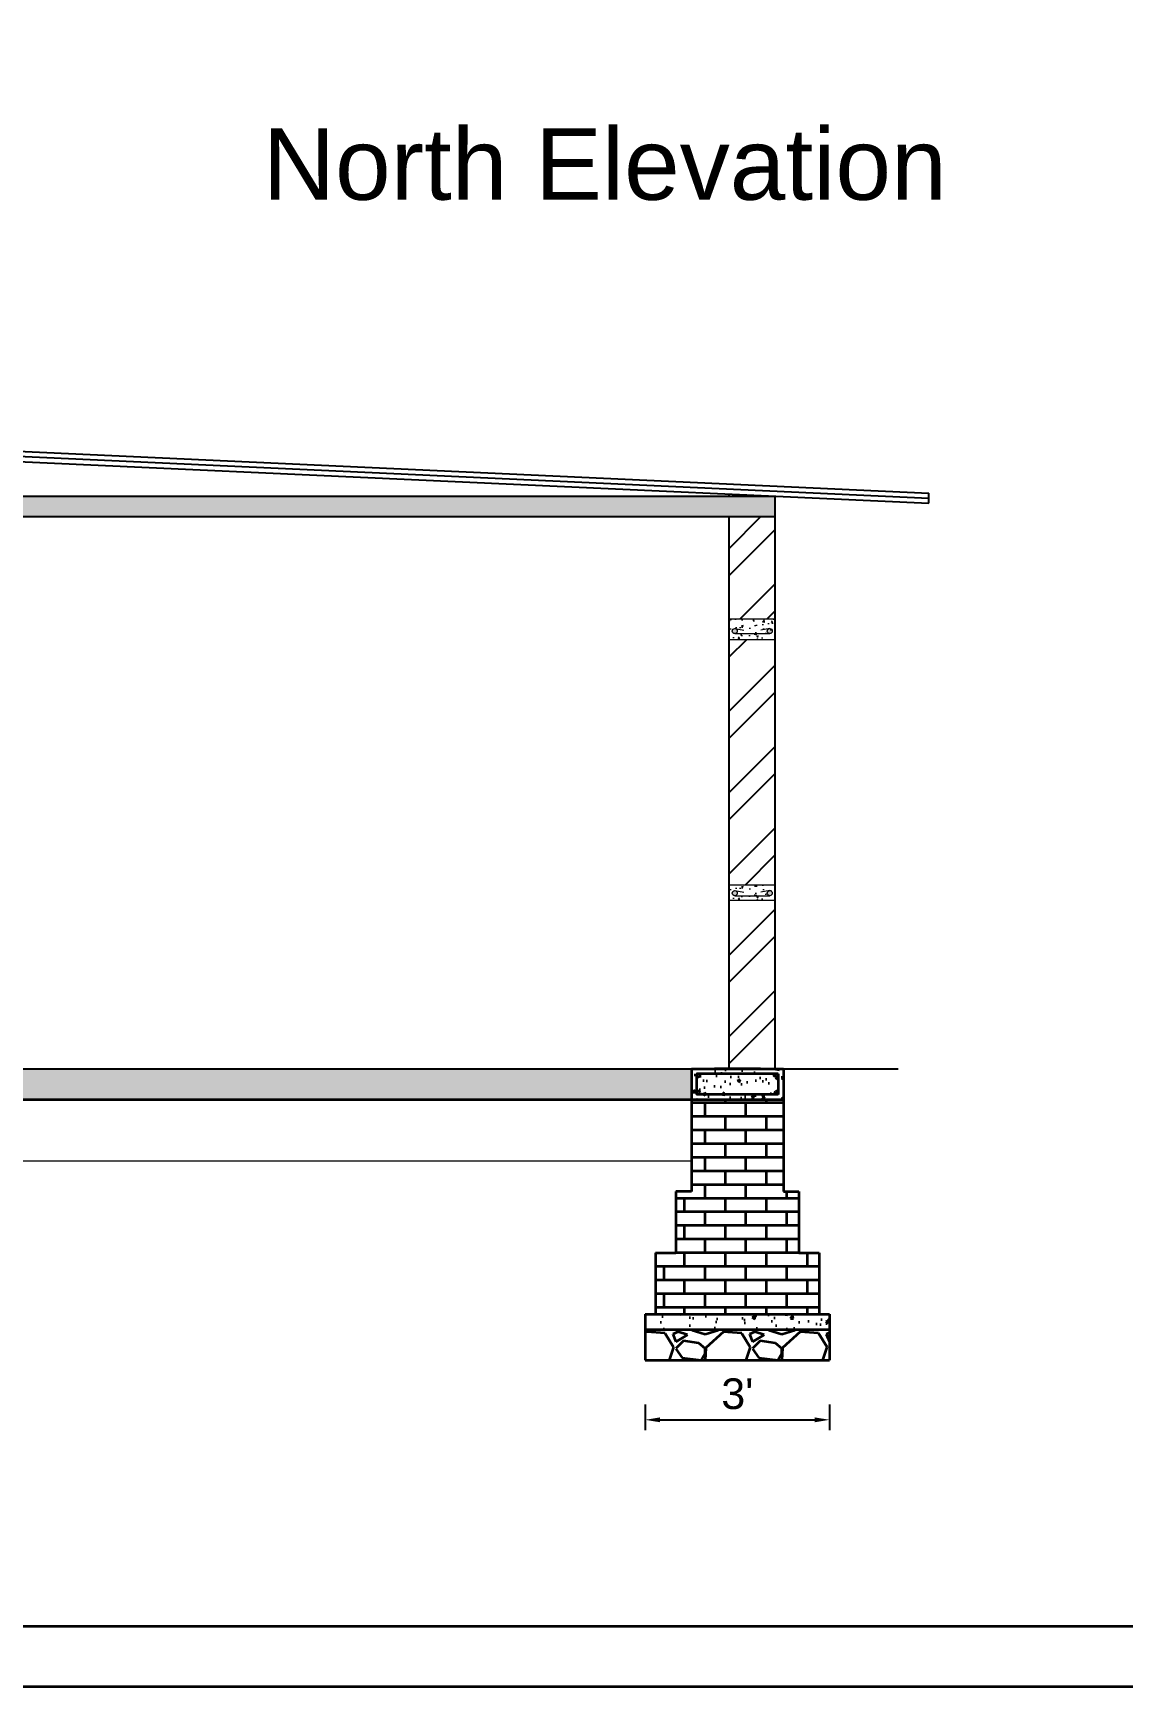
# Model space of a CAD drawing. Header units: inches. Extents: x 392906 to 410488, y -52747 to -40742.
# Drawn here: x 400827.8 to 401040.9, y -52746.6 to -52423.2 of the extents above; entities that cross this region are included whole.
import ezdxf

# ---------------------------------------------------------------- set-up
doc = ezdxf.new("R2010")
doc.units = ezdxf.units.IN
doc.header["$LTSCALE"] = 2
doc.header["$MEASUREMENT"] = 0
doc.header["$PDMODE"] = 34
doc.layers.get('0').update_dxf_attribs({"linetype": 'CONTINUOUS'})
doc.layers.get('DEFPOINTS').update_dxf_attribs({"color": 141, "linetype": 'CONTINUOUS'})
for name, color, linetype, lineweight in [('door', 20, 'CONTINUOUS', 35), ('steps', 253, 'CONTINUOUS', 20), ('WALL - A', 1, 'CONTINUOUS', 40)]:
    doc.layers.add(name, color=color, linetype=linetype, lineweight=lineweight)
doc.layers.add('Normal Wall', color=7, linetype='CONTINUOUS', lineweight=35, true_color=0xffaf89)
doc.styles.add('Lettring Text', font='arial.ttf')
doc.styles.get("Standard").update_dxf_attribs({"font": 'ARIALN.TTF'})
doc.dimstyles.new('Copy of Standard', dxfattribs={"dimtxt": 6, "dimasz": 2.875, "dimexe": 2, "dimexo": 4, "dimgap": 2, "dimtad": 1, "dimdec": 0, "dimrnd": 1, "dimzin": 0, "dimdsep": 46, "dimlunit": 4, "dimtxsty": 'Lettring Text', "dimcen": 0.1, "dimclrd": 7, "dimclre": 7, "dimclrt": 7, "dimazin": 0, "dimtfac": 0.645, "dimtdec": 0, "dimtmove": 1, "dimatfit": 0, "dimfxl": 3, "dimfxlon": 1, "dimtfillclr": 256, "dimtolj": 1, "dimtzin": 0, "dimlwd": -1, "dimlwe": -1, "dimarcsym": 2})
pattern_1 = [(228.0127875, (39919.8863, -21894.8835), (-120, -135), [2.01804, -199.7863207]), (184.96974073, (39918.5363, -21896.3835), (180, 15), [3.46302, -342.8388714]), (132.51044708, (39915.0863, -21896.6835), (150, -165), [2.44182, -241.74048894]), (267.273689, (39909.2363, -21900.4335), (15, 300), [3.15357, -312.2033706]), (292.83365418, (39909.0863, -21903.5835), (-75, 180), [3.092325, -306.1405969]), (357.273689, (39910.2863, -21906.4335), (-300, 15), [3.15357, -312.2033706]), (37.69424047, (39913.4363, -21906.5835), (-195, -150), [4.170435, -412.87272823]), (72.25532837, (39916.7363, -21904.0335), (105, 330), [3.93732, -389.79482245]), (121.42956562, (39917.9363, -21900.2835), (-120, 195), [3.16425, -313.26109665]), (175.2363583, (39916.2863, -21897.5835), (165, -15), [3.61248, -177.0114387]), (222.3974378, (39912.6863, -21897.28348), (-180, -165), [4.67172, -462.5006251]), (138.81407483, (39924.0863, -21900.5835), (-105, 90), [1.594515, -157.8576722]), (171.4692344, (39922.8863, -21899.5335), (195, -30), [3.033555, -300.32267124]), (225, (39919.886, -21899.083), (-2e-15, -15), [2.121315, -19.09188844]), (203.1985905, (39918.8363, -21897.2835), (75, 30), [1.14237, -113.0942266]), (291.8014095, (39917.7863, -21897.7335), (-15, 45), [1.615545, -79.1619271]), (30.9637565, (39918.3863, -21899.2335), (45, 30), [2.623935, -84.8403434]), (161.5650512, (39920.6363, -21897.8835), (30, -15), [1.897365, -45.5367999]), (16.38954033, (39909.0863, -21897.7335), (150, 45), [2.658, -263.1426772]), (70.34617594, (39911.6363, -21896.9835), (-60, -165), [2.229915, -220.7611162]), (293.1985905, (39920.6363, -21894.8835), (-30, 75), [2.284725, -111.9518716]), (343.61045967, (39921.5363, -21896.9835), (-150, 45), [2.658, -263.1426772]), (339.4439548, (39909.0863, -21907.0335), (-75, 30), [2.5632, -125.5968562]), (294.77514057, (39911.4863, -21907.9335), (-75, 165), [2.14767, -212.61964595]), (66.8014095, (39920.7863, -21909.8835), (30, 75), [2.284725, -111.9518716]), (17.35402464, (39921.6863, -21907.7835), (-195, -60), [2.514465, -248.9313542]), (69.4439548, (39913.4363, -21909.8835), (-30, -75), [1.2816, -126.8784562]), (101.3099325, (39919.8863, -21909.8835), (-15, 60), [0.76485, -75.7204427]), (165.9637565, (39919.7363, -21909.1335), (45, -15), [3.092325, -58.7542594]), (186.00900596, (39916.7363, -21908.3835), (150, 15), [2.86575, -283.7088476]), (303.6900675, (39918.3863, -21900.5835), (-15, 30), [2.16333, -51.91993913]), (353.15722659, (39919.5863, -21902.3835), (255, -30), [3.77691, -373.91343936]), (60.9453959, (39923.3363, -21902.8335), (-60, -105), [1.54434, -152.8901121]), (90, (39924.086, -21901.483), (-15, 15), [0.9, -14.1]), (120.25643716, (39916.4363, -21907.9335), (60, -105), [2.08386, -206.30279984]), (48.0127875, (39915.3863, -21906.1335), (120, 135), [4.03608, -197.7682807]), (0, (39918.086, -21903.133), (15, 15), [3.9, -11.1]), (325.30484647, (39921.9863, -21903.1335), (150, -105), [2.37171, -234.7991145]), (254.0546041, (39923.9363, -21904.4835), (-15, -60), [2.18403, -107.01761834]), (207.64597536, (39923.3363, -21906.5835), (-285, -150), [3.555975, -352.04211273]), (175.42607874, (39920.1863, -21908.2335), (-195, 15), [3.761985, -372.4361011])]
pattern_2 = [(50, (336637.2534, 63886.4713), (5.73808146, -0.50201708), [0.6, -6.6]), (355, (336637.2534, 63886.471), (-1.11001067, 6.01753707), [0.48, -5.28]), (100.4514, (336637.7316, 63886.4294), (4.62807505, 5.51551634), [0.50992152, -5.6091369]), (46.1842, (336637.2534, 63888.071), (8.5379284, -1.3241521), [0.9, -9.9]), (96.6356, (336637.965, 63887.961), (7.47730164, 7.79294297), [0.7648823, -8.413704]), (351.1842, (336637.253, 63888.071), (7.47729556, 7.7929488), [0.72, -7.92]), (21, (336638.0534, 63887.6713), (4.77525642, -3.22095113), [0.6, -6.6]), (326, (336638.0534, 63887.671), (1.94652266, 5.80120036), [0.48, -5.28]), (71.4514, (336638.4514, 63887.403), (6.72178103, 2.58024397), [0.50992152, -5.6091369]), (37.5, (336637.2534, 63886.4713), (0.097278843, 2.66315083), [0, -5.216, 0, -5.36, 0, -5.3]), (7.5, (336637.2534, 63886.4713), (2.1045563, 3.155293695), [0, -3.056, 0, -5.096, 0, -2.02]), (327.5, (336635.4694, 63886.4713), (4.27057949, -0.180438974), [0, -2, 0, -6.24, 0, -8.28]), (317.5, (336634.6694, 63886.4713), (4.66548935, 0.80083986), [0, -2.6, 0, -4.144, 0, -5.88])]

# ---------------------------------------------------------------- blocks, each defined once
blk = doc.blocks.new('*D1306')
at = {"color": 7, "transparency": 16777216}
for p, q in [((400947.5, -52691.4), (400947.5, -52696.4)), ((400983.5, -52691.4), (400983.5, -52696.4)), ((400950.38, -52694.4), (400980.63, -52694.4))]:
    blk.add_line(p, q, dxfattribs=at)
at = {"color": 7, "linetype": 'ByBlock', "transparency": 16777216}
for points in [[(400950.38, -52693.93), (400950.38, -52694.88), (400947.5, -52694.4)], [(400980.63, -52693.93), (400980.63, -52694.88), (400983.5, -52694.4)]]:
    blk.add_solid(points, dxfattribs=at)
at = {"layer": 'DEFPOINTS', "color": 0, "linetype": 'ByBlock', "transparency": 16777216}
for p in [(400947.5, -52682.75), (400983.5, -52682.75), (400983.5, -52694.4)]:
    blk.add_point(p, dxfattribs=at)
at = {"color": 7, "linetype": 'ByBlock', "lineweight": 5, "transparency": 16777216, "insert": (400965.5, -52689.34), "char_height": 6, "attachment_point": 5, "style": 'Lettring Text'}
blk.add_mtext("\\A1;3'", dxfattribs=at)

msp = doc.modelspace()

# ---------------------------------------------------------------- hatches: boundary and pattern name
at = {"linetype": 'ByBlock', "lineweight": 5}
h = msp.add_hatch(dxfattribs=at)
h.set_pattern_fill('AR-CONC', scale=0.5, style=0)
h.set_pattern_definition([(50, (354724.9853, 16266.0003), (3.58630091, -0.31376067), [0.375, -4.125]), (355, (354724.9853, 16266.0003), (-0.69375667, 3.76096067), [0.3, -3.3]), (100.4514, (354725.2842, 16265.974), (2.89254691, 3.44719771), [0.31870095, -3.50571056]), (46.1842, (354724.9853, 16267.0003), (5.33620524, -0.82759507), [0.5625, -6.1875]), (96.6356, (354725.43, 16266.9313), (4.67331353, 4.87058935), [0.47805144, -5.258565]), (351.1842, (354724.9853, 16267), (4.67330973, 4.870593), [0.45, -4.95]), (21, (354725.4853, 16266.7503), (2.98453526, -2.01309445), [0.375, -4.125]), (326, (354725.4853, 16266.7503), (1.21657666, 3.62575023), [0.3, -3.3]), (71.4514, (354725.734, 16266.5825), (4.20111314, 1.61265248), [0.31870095, -3.50571056]), (37.5, (354724.9853, 16266.0003), (0.060799277, 1.66446927), [0, -3.26, 0, -3.35, 0, -3.3125]), (7.5, (354724.9853, 16266.0003), (1.315347687, 1.97205856), [0, -1.91, 0, -3.185, 0, -1.2625]), (327.5, (354723.8703, 16266.0003), (2.66911218, -0.112774359), [0, -1.25, 0, -3.9, 0, -5.175]), (317.5, (354723.3703, 16266.0003), (2.91593085, 0.50052491), [0, -1.625, 0, -2.59, 0, -3.675])])
h.paths.add_polyline_path([(400972.91, -52537.75), (400963.91, -52537.75), (400963.91, -52541.75), (400972.91, -52541.75)])
edge = h.paths.add_edge_path(flags=16)
edge.add_arc((400971.83, -52540.39), 0.496, 180, 268.058, ccw=False)
edge.add_arc((400971.83, -52540.39), 0.496, 0, 180, ccw=False)
edge.add_arc((400971.83, -52540.39), 0.496, -91.942, 0, ccw=False)
edge.add_line((400971.81, -52540.89), (400965.01, -52540.89))
edge.add_arc((400964.99, -52540.39), 0.496, 180, 271.942, ccw=False)
edge.add_arc((400964.99, -52540.39), 0.496, 0, 180, ccw=False)
edge.add_arc((400964.99, -52540.39), 0.496, -88.058, 0, ccw=False)
edge.add_line((400965.01, -52540.89), (400971.81, -52540.89))
h = msp.add_hatch(color=7, dxfattribs=at)
h.paths.add_polyline_path([(400972.32, -52540.12, 0.414214), (400971.83, -52539.62), (400971.66, -52539.65, 0.315664), (400971.33, -52540.12, 1)])
h.paths.add_polyline_path([(400965.16, -52539.65), (400964.99, -52539.62, 0.414214), (400964.5, -52540.12, 0.404321), (400964.98, -52540.62), (400965.01, -52540.62, 0.404321), (400965.49, -52540.12, 0.315664)])
h = msp.add_hatch(dxfattribs=at)
h.set_pattern_fill('AR-CONC', scale=0.5, style=0)
h.set_pattern_definition([(50, (354724.9853, 16215.0003), (3.58630091, -0.31376067), [0.375, -4.125]), (355, (354724.9853, 16215.0003), (-0.69375667, 3.76096067), [0.3, -3.3]), (100.4514, (354725.2842, 16214.974), (2.89254691, 3.44719771), [0.31870095, -3.50571056]), (46.1842, (354724.9853, 16216.0003), (5.33620524, -0.82759507), [0.5625, -6.1875]), (96.6356, (354725.43, 16215.9313), (4.67331353, 4.87058935), [0.47805144, -5.258565]), (351.1842, (354724.9853, 16216), (4.67330973, 4.870593), [0.45, -4.95]), (21, (354725.4853, 16215.7503), (2.98453526, -2.01309445), [0.375, -4.125]), (326, (354725.4853, 16215.7503), (1.21657666, 3.62575023), [0.3, -3.3]), (71.4514, (354725.734, 16215.5825), (4.20111314, 1.61265248), [0.31870095, -3.50571056]), (37.5, (354724.9853, 16215.0003), (0.060799277, 1.66446927), [0, -3.26, 0, -3.35, 0, -3.3125]), (7.5, (354724.9853, 16215.0003), (1.315347687, 1.97205856), [0, -1.91, 0, -3.185, 0, -1.2625]), (327.5, (354723.8703, 16215.0003), (2.66911218, -0.112774359), [0, -1.25, 0, -3.9, 0, -5.175]), (317.5, (354723.3703, 16215.0003), (2.91593085, 0.50052491), [0, -1.625, 0, -2.59, 0, -3.675])])
h.paths.add_polyline_path([(400972.91, -52589.75), (400963.91, -52589.75), (400963.91, -52592.75), (400972.91, -52592.75)])
h.paths.add_polyline_path([(400971.81, -52591.89, -0.404321), (400971.33, -52591.39, -1), (400972.32, -52591.39, -0.424176), (400971.81, -52591.89), (400965.01, -52591.89, -0.424176), (400964.5, -52591.39, -1), (400965.49, -52591.39, -0.404321), (400965.01, -52591.89)], flags=16)
h = msp.add_hatch(color=7, dxfattribs=at)
h.paths.add_polyline_path([(400972.32, -52591.39, 0.414214), (400971.83, -52590.9), (400971.66, -52590.93, 0.315664), (400971.33, -52591.39, 1)])
h.paths.add_polyline_path([(400965.16, -52590.93), (400964.99, -52590.9, 0.414214), (400964.5, -52591.39, 0.404321), (400964.98, -52591.89), (400965.01, -52591.89, 0.404321), (400965.49, -52591.39, 0.315664)])
at = {"layer": 'door', "ltscale": 0.5}
h = msp.add_hatch(dxfattribs=at)
h.set_pattern_fill('AR-CONC', color=256, scale=0.8, style=0)
h.set_pattern_definition([(50, (-2773.7887, -1254.3517), (5.73808146, -0.50201708), [0.6, -6.6]), (355, (-2773.789, -1254.352), (-1.11001067, 6.01753707), [0.48, -5.28]), (100.4514445, (-2773.3105, -1254.3936), (4.628070774, 5.51551993), [0.50992154, -5.6091369]), (46.1842, (-2773.789, -1252.752), (8.53793065, -1.32415425), [0.9, -9.9]), (96.6356355, (-2773.077, -1252.862), (7.47729557, 7.7929488), [0.76488274, -8.41371008]), (351.184164, (-2773.789, -1252.752), (7.47729556, 7.7929488), [0.72, -7.92]), (21, (-2772.9887, -1253.1517), (4.775256417, -3.220951125), [0.6, -6.6]), (326, (-2772.989, -1253.152), (1.946522655, 5.80120036), [0.48, -5.28]), (71.4514447, (-2772.591, -1253.42), (6.721779014, 2.58024922), [0.50992152, -5.6091369]), (37.5, (-2773.7887, -1254.3517), (0.097278843, 2.663150831), [0, -5.216, 0, -5.36, 0, -5.3]), (7.5, (-2773.7887, -1254.3517), (2.1045563, 3.155293695), [0, -3.056, 0, -5.096, 0, -2.02]), (327.5, (-2775.5727, -1254.3517), (4.270579489, -0.180438974), [0, -2, 0, -6.24, 0, -8.28]), (317.5, (-2776.3727, -1254.3517), (4.665489355, 0.80083986), [0, -2.6, 0, -4.144, 0, -5.88])])
h.paths.add_polyline_path([(400972.91, -52513.75), (400607.17, -52513.75), (400607.17, -52517.75), (400972.91, -52517.75)])
h = msp.add_hatch(dxfattribs=at)
h.set_pattern_fill('AR-CONC', color=256, scale=0.8, style=0)
h.set_pattern_definition(pattern_2)
h.paths.add_polyline_path([(400974.5, -52625.75), (400956.5, -52625.75), (400956.5, -52631.75), (400974.5, -52631.75), (400974.5, -52626.7)])
h.paths.add_polyline_path([(400973.5, -52626.7), (400973.5, -52630.75), (400957.5, -52630.75), (400957.5, -52626.7), (400957.8, -52626.7, -0.049683), (400957.87, -52626.7)], flags=16)
h.paths.add_polyline_path([(400973.49, -52627.04, -1), (400972.82, -52627.04, -1)], flags=0)
h.paths.add_polyline_path([(400973.5, -52630.42, -1), (400972.83, -52630.42, -1)], flags=16)
h.paths.add_polyline_path([(400958.17, -52630.42, -1), (400957.5, -52630.42, -1)], flags=16)
h = msp.add_hatch(dxfattribs=at)
h.set_pattern_fill('AR-CONC', color=256, scale=0.8, style=0)
h.set_pattern_definition(pattern_2)
h.paths.add_polyline_path([(400973.5, -52626.7), (400957.5, -52626.7), (400957.5, -52630.75), (400973.5, -52630.75)])
h = msp.add_hatch(color=256, dxfattribs=at)
h.paths.add_polyline_path([(400958.17, -52627.03, 0.385424), (400957.87, -52626.7), (400957.8, -52626.7, 0.385424), (400957.5, -52627.03, 1)])
h.paths.add_polyline_path([(400957.5, -52630.42, 1), (400958.17, -52630.42, 1)])
h.paths.add_polyline_path([(400972.82, -52627.04, 1), (400973.49, -52627.04, 1)])
h.paths.add_polyline_path([(400972.83, -52630.42, 1), (400973.5, -52630.42, 1)])
at = {"layer": 'door', "ltscale": 0.5, "transparency": 33554648}
h = msp.add_hatch(dxfattribs=at)
h.set_pattern_fill('AR-BRSTD', color=256)
h.set_pattern_definition([(0, (245563.1794, -25738.323), (0, 2.667), []), (90, (245563.1794, -25738.323), (-4, 2.667), [2.667, -2.667])])
h.paths.add_polyline_path([(400974.5, -52631.75), (400956.5, -52631.75), (400956.5, -52649.75), (400974.5, -52649.75)])
h.paths.add_polyline_path([(400977.5, -52649.75), (400953.5, -52649.75), (400953.5, -52661.75), (400974.5, -52661.75), (400977.5, -52661.75)])
h.paths.add_polyline_path([(400981.5, -52661.75), (400974.5, -52661.75), (400953.5, -52661.75), (400949.5, -52661.75), (400949.5, -52673.75), (400981.5, -52673.75)])
at = {"layer": 'door', "ltscale": 0.5}
h = msp.add_hatch(dxfattribs=at)
h.set_pattern_fill('AR-CONC', color=256, style=0)
h.set_pattern_definition([(50, (396197.761, 15769.13), (7.17260183, -0.62752135), [0.75, -8.25]), (355, (396197.761, 15769.13), (-1.3875133, 7.5219213), [0.6, -6.6]), (100.4514, (396198.3586, 15769.0776), (5.7850938, 6.8943954), [0.6374019, -7.0114211]), (46.1842, (396197.761, 15771.13), (10.6724105, -1.6551901), [1.125, -12.375]), (96.6356, (396198.65, 15770.992), (9.346627, 9.7411787), [0.9561029, -10.51713]), (351.1842, (396197.761, 15771.13), (9.3466195, 9.741186), [0.9, -9.9]), (21, (396198.761, 15770.63), (5.9690705, -4.0261889), [0.75, -8.25]), (326, (396198.761, 15770.63), (2.4331533, 7.25150045), [0.6, -6.6]), (71.4514, (396199.258, 15770.2944), (8.4022263, 3.225305), [0.6374019, -7.0114211]), (37.5, (396197.761, 15769.13), (0.12159855, 3.32893854), [0, -6.52, 0, -6.7, 0, -6.625]), (7.5, (396197.761, 15769.13), (2.63069537, 3.94411712), [0, -3.82, 0, -6.37, 0, -2.525]), (327.5, (396195.531, 15769.13), (5.33822436, -0.22554872), [0, -2.5, 0, -7.8, 0, -10.35]), (317.5, (396194.531, 15769.13), (5.8318617, 1.00104982), [0, -3.25, 0, -5.18, 0, -7.35])])
h.paths.add_polyline_path([(400983.5, -52673.75), (400947.5, -52673.75), (400947.5, -52676.75), (400983.5, -52676.75)])
at = {"layer": 'door', "ltscale": 0.5, "transparency": 33554648}
h = msp.add_hatch(dxfattribs=at)
h.set_pattern_fill('GRAVEL', color=256, scale=15)
h.set_pattern_definition(pattern_1)
h.paths.add_polyline_path([(400963.65, -52676.75), (400947.5, -52676.75), (400947.5, -52682.75), (400963.65, -52682.75)])
h = msp.add_hatch(dxfattribs=at)
h.set_pattern_fill('GRAVEL', color=256, scale=15)
h.set_pattern_definition(pattern_1)
h.paths.add_polyline_path([(400983.5, -52682.75), (400983.5, -52676.75), (400963.65, -52676.75), (400963.65, -52682.75)])
at = {"layer": 'steps', "ltscale": 0.3}
h = msp.add_hatch(dxfattribs=at)
h.set_pattern_fill('AR-CONC', scale=0.8, style=0)
h.set_pattern_definition([(50, (-2783.381, -2875.87), (5.73808146, -0.50201708), [0.6, -6.6]), (355, (-2783.381, -2875.87), (-1.11001067, 6.01753707), [0.48, -5.28]), (100.4514445, (-2782.9026, -2875.912), (4.628070774, 5.51551993), [0.50992154, -5.6091369]), (46.1842, (-2783.381, -2874.27), (8.53793065, -1.32415425), [0.9, -9.9]), (96.6356355, (-2782.669, -2874.38), (7.47729557, 7.7929488), [0.76488274, -8.41371008]), (351.184164, (-2783.381, -2874.27), (7.47729556, 7.7929488), [0.72, -7.92]), (21, (-2782.581, -2874.67), (4.775256417, -3.220951125), [0.6, -6.6]), (326, (-2782.581, -2874.67), (1.946522655, 5.80120036), [0.48, -5.28]), (71.4514447, (-2782.183, -2874.9384), (6.721779014, 2.58024922), [0.50992152, -5.6091369]), (37.5, (-2783.3808, -2875.87), (0.097278843, 2.663150831), [0, -5.216, 0, -5.36, 0, -5.3]), (7.5, (-2783.3808, -2875.87), (2.1045563, 3.155293695), [0, -3.056, 0, -5.096, 0, -2.02]), (327.5, (-2785.1648, -2875.87), (4.270579489, -0.180438974), [0, -2, 0, -6.24, 0, -8.28]), (317.5, (-2785.9648, -2875.87), (4.665489355, 0.80083986), [0, -2.6, 0, -4.144, 0, -5.88])])
h.paths.add_polyline_path([(400956.5, -52625.75), (400809.51, -52625.75), (400809.51, -52631.75), (400956.5, -52631.75)])
at = {"layer": 'WALL - A', "lineweight": 25}
h = msp.add_hatch(dxfattribs=at)
h.set_pattern_fill('ANSI32', color=256, scale=30, style=0)
h.set_pattern_definition([(45, (-2773.789, -1254.352), (-7.9549513, 7.9549513), []), (45, (-2768.485, -1254.352), (-7.9549513, 7.9549513), [])])
h.paths.add_polyline_path([(400616.27, -52497.35), (400607.16, -52496.93), (400607.17, -52513.75), (400616.27, -52513.75)])
h.paths.add_polyline_path([(400616.27, -52517.75), (400607.17, -52517.75), (400607.19, -52537.75), (400616.27, -52537.75)])
h.paths.add_polyline_path([(400750.91, -52517.75), (400741.91, -52517.75), (400741.91, -52537.75), (400750.91, -52537.75)])
h.paths.add_polyline_path([(400750.91, -52503.54), (400741.91, -52503.13), (400741.91, -52513.75), (400750.91, -52513.75)])
h.paths.add_polyline_path([(400807.91, -52506.16), (400798.91, -52505.75), (400798.91, -52513.75), (400807.91, -52513.75)])
h.paths.add_polyline_path([(400807.91, -52517.75), (400798.91, -52517.75), (400798.91, -52537.75), (400807.91, -52537.75)])
h.paths.add_polyline_path([(400807.91, -52592.75), (400798.91, -52592.75), (400798.91, -52625.75), (400807.91, -52625.75)])
h.paths.add_polyline_path([(400807.91, -52541.75), (400798.91, -52541.75), (400798.91, -52589.75), (400807.91, -52589.75)])
h.paths.add_polyline_path([(400750.91, -52541.75), (400741.91, -52541.75), (400741.91, -52589.75), (400750.91, -52589.75)])
h.paths.add_polyline_path([(400750.91, -52592.75), (400741.91, -52592.75), (400741.91, -52625.75), (400750.91, -52625.75)])
h.paths.add_polyline_path([(400972.91, -52592.75), (400963.91, -52592.75), (400963.91, -52625.75), (400972.91, -52625.75)])
h.paths.add_polyline_path([(400972.91, -52541.75), (400963.91, -52541.75), (400963.91, -52589.75), (400972.91, -52589.75)])
h.paths.add_polyline_path([(400972.91, -52517.75), (400963.91, -52517.75), (400963.91, -52537.75), (400972.91, -52537.75)])
h.paths.add_polyline_path([(400963.91, -52513.34), (400963.91, -52513.75), (400972.91, -52513.75)])

# ---------------------------------------------------------------- linework, layer by layer
at = {"ltscale": 0.5}
for p, q in [((400581.53, -52493.75), (401002.91, -52513.13)), ((400581.53, -52494.75), (401002.91, -52514.13)), ((400581.53, -52495.75), (401002.91, -52515.13)), ((400581.53, -52513.75), (400972.91, -52513.75)), ((400963.91, -52513.75), (400963.91, -52513.34)), ((400972.91, -52625.75), (400972.91, -52513.75)), ((401002.91, -52515.13), (401002.91, -52513.13)), ((400581.53, -52517.75), (400972.91, -52517.75)), ((400963.91, -52625.75), (400963.91, -52517.75)), ((400581.53, -52625.75), (400972.91, -52625.75)), ((400961, -52625.75), (400970, -52625.75)), ((400961, -52625.75), (400970, -52625.75)), ((400972.91, -52625.75), (400996.91, -52625.75))]:
    msp.add_line(p, q, dxfattribs=at)
at = {"color": 7, "linetype": 'ByBlock', "lineweight": 5}
for p, q in [((400963.91, -52537.75), (400972.91, -52537.75)), ((400964.99, -52539.62), (400966.74, -52539.93)), ((400971.83, -52539.62), (400970.08, -52539.93)), ((400963.91, -52541.75), (400972.91, -52541.75)), ((400963.91, -52541.75), (400972.91, -52541.75)), ((400964.98, -52540.62), (400971.83, -52540.62)), ((400963.91, -52589.75), (400972.91, -52589.75)), ((400964.99, -52590.9), (400966.74, -52591.2)), ((400971.83, -52590.9), (400970.08, -52591.2)), ((400963.91, -52592.75), (400972.91, -52592.75)), ((400963.91, -52592.75), (400972.91, -52592.75)), ((400964.98, -52591.89), (400971.83, -52591.89))]:
    msp.add_line(p, q, dxfattribs=at)
at = {"color": 7, "linetype": 'ByBlock', "lineweight": 5, "ltscale": 10}
msp.add_line((400809.51, -52643.75), (400956.5, -52643.74), dxfattribs=at)
at = {"color": 7, "linetype": 'ByBlock', "lineweight": 5}
for centre in [(400964.99, -52540.12), (400971.83, -52540.12), (400964.99, -52591.39), (400971.83, -52591.39)]:
    msp.add_circle(centre, 0.496, dxfattribs=at)
at = {"layer": 'door', "ltscale": 0.5}
for p, q in [((400956.5, -52625.75), (400974.5, -52625.75)), ((400956.5, -52625.75), (400956.5, -52649.75)), ((400973.5, -52626.7), (400957.5, -52626.7)), ((400957.5, -52626.7), (400957.5, -52630.75)), ((400961, -52625.75), (400970, -52625.75)), ((400961, -52625.75), (400970, -52625.75)), ((400970, -52625.75), (400961, -52625.75)), ((400961, -52625.75), (400970, -52625.75)), ((400972.99, -52626.7), (400972.5, -52627.35)), ((400973.5, -52627.15), (400973, -52627.81)), ((400973.5, -52626.7), (400973.5, -52630.75)), ((400974.5, -52625.75), (400974.5, -52649.75)), ((400809.51, -52631.75), (400956.5, -52631.75)), ((400956.5, -52631.75), (400974.5, -52631.75)), ((400973.5, -52630.75), (400957.5, -52630.75)), ((400953.5, -52649.75), (400953.5, -52661.75)), ((400956.5, -52649.75), (400953.5, -52649.75)), ((400974.5, -52649.75), (400977.5, -52649.75)), ((400977.5, -52649.75), (400977.5, -52661.75)), ((400949.5, -52661.75), (400953.5, -52661.75)), ((400949.5, -52661.75), (400949.5, -52673.75)), ((400977.5, -52661.75), (400981.5, -52661.75)), ((400981.5, -52661.75), (400981.5, -52673.75)), ((400947.5, -52673.75), (400983.5, -52673.75)), ((400947.5, -52673.75), (400947.5, -52682.75)), ((400983.5, -52673.75), (400983.5, -52682.75)), ((400947.5, -52676.75), (400983.5, -52676.75)), ((400947.5, -52682.75), (400983.5, -52682.75))]:
    msp.add_line(p, q, dxfattribs=at)
for centre in [(400957.83, -52627.03), (400973.16, -52627.04), (400957.83, -52630.42), (400973.17, -52630.42)]:
    msp.add_circle(centre, 0.335, dxfattribs=at)
at = {"layer": 'Normal Wall'}
for points in [[(400338.51, -51996.12), (401396.51, -51996.12), (401396.51, -52746.65), (400338.51, -52746.65)], [(400338.51, -51996.12), (401396.51, -51996.12), (401396.51, -52746.65), (400338.51, -52746.65)], [(401384.6, -52008.03), (400362.32, -52008.03), (400362.32, -52734.74), (401384.6, -52734.74)], [(401384.6, -52008.03), (400362.32, -52008.03), (400362.32, -52734.74), (401384.6, -52734.74)]]:
    msp.add_lwpolyline(points, close=True, dxfattribs=at)

# ---------------------------------------------------------------- texts
at = {"color": 7, "linetype": 'ByBlock', "lineweight": 5, "insert": (400939.57, -52448.87), "char_height": 14, "width": 235.547, "attachment_point": 5}
msp.add_mtext('{\\fArial CE|b0|i0|c0|p34;North Elevation}', dxfattribs=at)

# ---------------------------------------------------------------- dimensions: what is measured, and where the dimension line sits
at = {"color": 7, "linetype": 'ByBlock', "lineweight": 5}
dim = msp.add_linear_dim(base=(400983.5, -52694.4), p1=(400947.5, -52682.75), p2=(400983.5, -52682.75), dimstyle='Copy of Standard', dxfattribs=at)
dim.commit()
dim.dimension.update_dxf_attribs({"geometry": '*D1306', "text_midpoint": (400965.5, -52689.34)})

doc.saveas('drawing.dxf')
